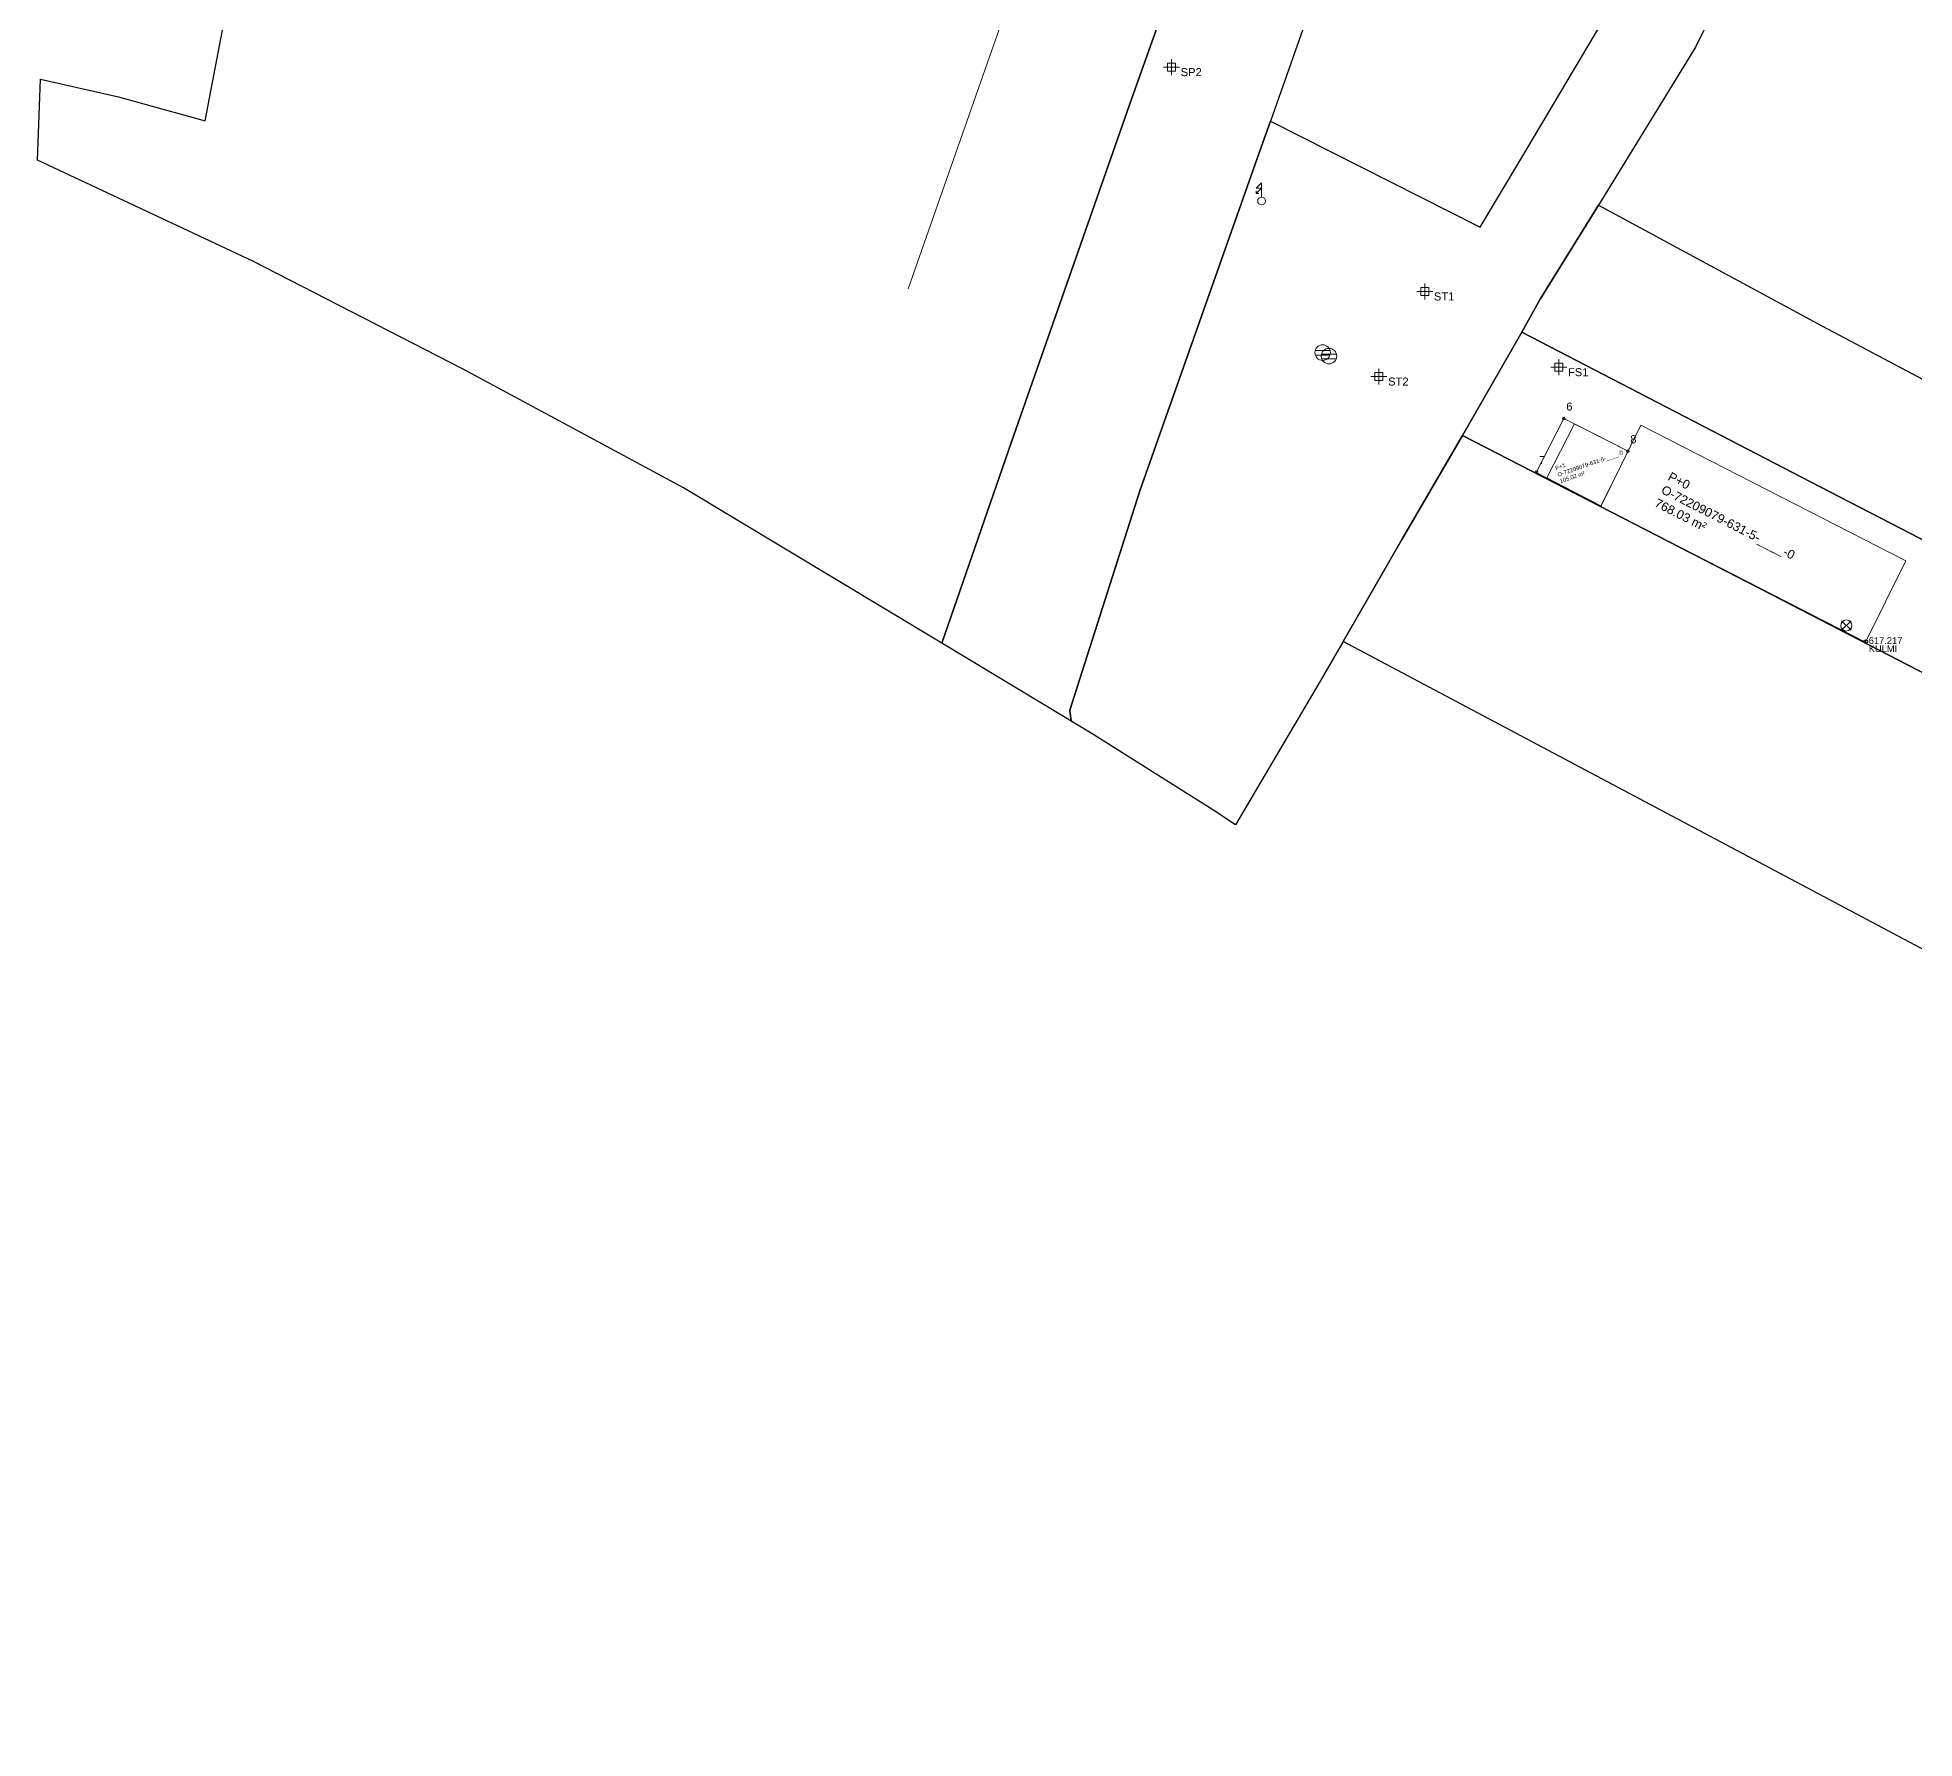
# Model space of a CAD drawing. Header units: metres. Extents: x 7512831 to 7514146, y 4700258 to 4702379.
# Drawn here: x 7513290.8 to 7513607.5, y 4700257.6 to 4700544.7 of the extents above; entities that cross this region are included whole.
import ezdxf

# ---------------------------------------------------------------- set-up
doc = ezdxf.new("R2010")
doc.units = ezdxf.units.M
doc.linetypes.add('DASHED', pattern=[0.75, 0.5, -0.25])
doc.layers.get('0').update_dxf_attribs({"lineweight": 0})
doc.layers.add('0-PARCELAT', color=7, linetype='Continuous')
doc.layers.add('Pikat kulm', color=85, linetype='Continuous')
for name, color, linetype, lineweight in [('Bunar', 5, 'Continuous', 0), ('emrat e rrugeve', 7, 'Continuous', 0), ('kati 0', 1, 'Continuous', 0), ('kati 1', 111, 'Continuous', 0), ('kati 1 pikat', 111, 'Continuous', 0), ('nga meha', 5, 'Continuous', 0), ('pikat rrjet', 7, 'Continuous', 0), ('Puset fekali', 30, 'Continuous', 0), ('Shtyll elektrike', 7, 'Continuous', 0)]:
    doc.layers.add(name, color=color, linetype=linetype, lineweight=lineweight)
doc.styles.get("Standard").update_dxf_attribs({"font": 'arial.ttf'})

# ---------------------------------------------------------------- blocks, each defined once
blk = doc.blocks.new('Settling Basin - PK ujrat e zeza')
at = {"color": 21, "lineweight": 0, "flags": 128}
for points in [[(-0.95, 0.27), (0.96, 0.27)], [(-0.95, -0.33), (0.96, -0.33)]]:
    blk.add_lwpolyline(points, dxfattribs=at)
at = {"color": 21, "lineweight": 0}
blk.add_circle((0, 0), 1, dxfattribs=at)
blk = doc.blocks.new('Puset_Kan_Atmosferik')
blk.add_blockref('Settling Basin - PK ujrat e zeza', (0, 0))
blk = doc.blocks.new('*U46', base_point=(7513508.751, 4700490.876, 606.612))
at = {"layer": 'Puset fekali', "color": 0, "linetype": 'ByBlock', "lineweight": -2, "xscale": 1.312499985891642, "yscale": 1.312499985891642, "zscale": 1.312499985891642}
blk.add_blockref('Puset_Kan_Atmosferik', (7513508.751, 4700490.876, 606.612), dxfattribs=at)
blk = doc.blocks.new('*U47', base_point=(7513508.749, 4700490.88, 606.611))
at = {"layer": 'Puset fekali', "color": 0, "linetype": 'ByBlock', "lineweight": -2, "xscale": 1.312499985891642, "yscale": 1.312499985891642, "zscale": 1.312499985891642}
blk.add_blockref('Puset_Kan_Atmosferik', (7513508.749, 4700490.88, 606.611), dxfattribs=at)
blk = doc.blocks.new('*U48', base_point=(7513507.681, 4700491.483, 606.547))
at = {"layer": 'Puset fekali', "color": 0, "linetype": 'ByBlock', "lineweight": -2, "xscale": 1.312499985891642, "yscale": 1.312499985891642, "zscale": 1.312499985891642}
blk.add_blockref('Puset_Kan_Atmosferik', (7513507.681, 4700491.483, 606.547), dxfattribs=at)
blk = doc.blocks.new('Pole electricity_ Shtyllë Elekrike Druri - tension i lartë')
at = {"color": 1, "linetype": 'ByBlock', "lineweight": 0, "flags": 128}
for points in [[(0, 0.5), (0, 2.35), (-0.7, 1.65), (0, 1.65), (-0.7, 0.95)], [(-0.35, 0.95), (-0.7, 0.95), (-0.7, 1.3)]]:
    blk.add_lwpolyline(points, dxfattribs=at)
at = {"color": 1, "linetype": 'ByBlock', "lineweight": 0}
blk.add_circle((0, 0), 0.5, dxfattribs=at)
blk = doc.blocks.new('Shtylle_Elekrike_Druri')
at = {"color": 1, "lineweight": 0}
blk.add_blockref('Pole electricity_ Shtyllë Elekrike Druri - tension i lartë', (0, 0), dxfattribs=at)
blk = doc.blocks.new('*U49', base_point=(7513497.38, 4700517.056, 606.11))
at = {"layer": 'Shtyll elektrike', "color": 0, "linetype": 'ByBlock', "lineweight": -2, "xscale": 1.315789469239342, "yscale": 1.315789469239342, "zscale": 1.315789469239342}
blk.add_blockref('Shtylle_Elekrike_Druri', (7513497.38, 4700517.056, 606.11), dxfattribs=at)
blk = doc.blocks.new('*U9')
at = {"color": 0, "linetype": 'ByBlock', "lineweight": -2}
blk.add_line((0, 0), (0, 0), dxfattribs=at)
blk.add_circle((0, 0), 0.5, dxfattribs=at)
blk = doc.blocks.new('*U50', base_point=(7513548.38, 4700480.33, 610.49))
at = {"layer": 'kati 1 pikat', "linetype": 'ByBlock', "insert": (7513548.79, 4700481.68, 610.49), "char_height": 1.35, "attachment_point": 7}
blk.add_mtext('6', dxfattribs=at)
blk = doc.blocks.new('*U51', base_point=(7513548.378, 4700480.333, 610.494))
at = {"layer": 'kati 1 pikat', "linetype": 'ByBlock', "lineweight": -2}
blk.add_blockref('*U50', (7513548.378, 4700480.333, 610.494), dxfattribs=at)
blk = doc.blocks.new('*U52', base_point=(7513548.378, 4700480.333, 610.494))
at = {"layer": 'kati 1 pikat', "linetype": 'ByBlock', "lineweight": -2}
blk.add_blockref('*U51', (7513548.378, 4700480.333, 610.494), dxfattribs=at)
at = {"layer": 'kati 1 pikat', "linetype": 'ByBlock', "lineweight": -2, "xscale": 0.4499999910000002, "yscale": 0.4499999910000002, "zscale": 0.4499999910000002, "rotation": 8.537736463e-07}
blk.add_blockref('*U9', (7513548.378, 4700480.333, 610.494), dxfattribs=at)
blk = doc.blocks.new('*U53', base_point=(7513543.78, 4700471.31, 610.48))
at = {"layer": 'kati 1 pikat', "linetype": 'ByBlock', "insert": (7513544.19, 4700472.66, 610.48), "char_height": 1.35, "attachment_point": 7}
blk.add_mtext('7', dxfattribs=at)
blk = doc.blocks.new('*U54', base_point=(7513543.779, 4700471.312, 610.484))
at = {"layer": 'kati 1 pikat', "linetype": 'ByBlock', "lineweight": -2}
blk.add_blockref('*U53', (7513543.779, 4700471.312, 610.484), dxfattribs=at)
blk = doc.blocks.new('*U55', base_point=(7513543.779, 4700471.312, 610.484))
at = {"layer": 'kati 1 pikat', "linetype": 'ByBlock', "lineweight": -2}
blk.add_blockref('*U54', (7513543.779, 4700471.312, 610.484), dxfattribs=at)
at = {"layer": 'kati 1 pikat', "linetype": 'ByBlock', "lineweight": -2, "xscale": 0.4499999910000002, "yscale": 0.4499999910000002, "zscale": 0.4499999910000002, "rotation": 8.537736463e-07}
blk.add_blockref('*U9', (7513543.779, 4700471.312, 610.484), dxfattribs=at)
blk = doc.blocks.new('*U56', base_point=(7513559.19, 4700474.82, 612.62))
at = {"layer": 'kati 1 pikat', "linetype": 'ByBlock', "insert": (7513559.6, 4700476.17, 612.62), "char_height": 1.35, "attachment_point": 7}
blk.add_mtext('8', dxfattribs=at)
blk = doc.blocks.new('*U57', base_point=(7513559.188, 4700474.818, 612.619))
at = {"layer": 'kati 1 pikat', "linetype": 'ByBlock', "lineweight": -2}
blk.add_blockref('*U56', (7513559.188, 4700474.818, 612.619), dxfattribs=at)
blk = doc.blocks.new('*U58', base_point=(7513559.188, 4700474.818, 612.619))
at = {"layer": 'kati 1 pikat', "linetype": 'ByBlock', "lineweight": -2}
blk.add_blockref('*U57', (7513559.188, 4700474.818, 612.619), dxfattribs=at)
at = {"layer": 'kati 1 pikat', "linetype": 'ByBlock', "lineweight": -2, "xscale": 0.4499999910000002, "yscale": 0.4499999910000002, "zscale": 0.4499999910000002, "rotation": 8.537736463e-07}
blk.add_blockref('*U9', (7513559.188, 4700474.818, 612.619), dxfattribs=at)
blk = doc.blocks.new('*U27')
at = {"color": 0, "linetype": 'ByBlock', "lineweight": -2}
blk.add_line((0, 0), (0, 0.5), dxfattribs=at)
blk.add_circle((0, 0), 0.5, dxfattribs=at)
blk = doc.blocks.new('*U59', base_point=(7513599.34, 4700442.71, 617.22))
at = {"layer": 'Pikat kulm', "linetype": 'ByBlock', "char_height": 1.125}
for s, insert, attachment_point in [('{\\fArial|b0|i0|c0|p34;\\C30;617.217}', (7513599.83, 4700442.86, 617.22), 4), ('{\\C55;KULMI}', (7513599.83, 4700442.06, 617.22), 1)]:
    blk.add_mtext(s, dxfattribs=dict(at, insert=insert, attachment_point=attachment_point))
blk = doc.blocks.new('*U60', base_point=(7513599.344, 4700442.709, 617.217))
at = {"color": 97, "linetype": 'ByBlock', "lineweight": -2}
blk.add_blockref('*U59', (7513599.344, 4700442.709, 617.217), dxfattribs=at)
blk = doc.blocks.new('*U61', base_point=(7513599.344, 4700442.709, 617.217))
at = {"color": 97, "linetype": 'ByBlock', "lineweight": -2, "xscale": 0.5999999880000003, "yscale": 0.5999999880000003, "zscale": 0.5999999880000003}
blk.add_blockref('*U27', (7513599.344, 4700442.709, 617.217), dxfattribs=at)
at = {"color": 97, "linetype": 'ByBlock', "lineweight": -2}
blk.add_blockref('*U60', (7513599.344, 4700442.709, 617.217), dxfattribs=at)
blk = doc.blocks.new('*U10')
at = {"color": 0, "linetype": 'ByBlock', "lineweight": -2}
for p, q in [((-1, 0), (1, 0)), ((0, -1), (0, 1))]:
    blk.add_line(p, q, dxfattribs=at)
blk.add_lwpolyline([(-0.5, -0.5), (-0.5, 0.5), (0.5, 0.5), (0.5, -0.5)], close=True, dxfattribs=at)
blk = doc.blocks.new('*U89', base_point=(7513524.91, 4700501.78, 606.65))
at = {"layer": 'pikat rrjet', "linetype": 'ByBlock', "insert": (7513526.45, 4700501.63, 606.65), "char_height": 1.35, "attachment_point": 1}
blk.add_mtext('{\\C137;ST1}', dxfattribs=at)
blk = doc.blocks.new('*U90', base_point=(7513524.908, 4700501.783, 606.653))
at = {"layer": 'pikat rrjet', "color": 93, "linetype": 'ByBlock', "lineweight": -2}
blk.add_blockref('*U89', (7513524.908, 4700501.783, 606.653), dxfattribs=at)
blk = doc.blocks.new('*U91', base_point=(7513524.908, 4700501.783, 606.653))
at = {"layer": 'pikat rrjet', "color": 93, "linetype": 'ByBlock', "lineweight": -2, "xscale": 1.35, "yscale": 1.35, "zscale": 1.35}
blk.add_blockref('*U10', (7513524.908, 4700501.783, 606.653), dxfattribs=at)
at = {"layer": 'pikat rrjet', "color": 93, "linetype": 'ByBlock', "lineweight": -2}
blk.add_blockref('*U90', (7513524.908, 4700501.783, 606.653), dxfattribs=at)
blk = doc.blocks.new('*U92', base_point=(7513517.19, 4700487.42, 606.77))
at = {"layer": 'pikat rrjet', "linetype": 'ByBlock', "insert": (7513518.73, 4700487.27, 606.77), "char_height": 1.35, "attachment_point": 1}
blk.add_mtext('{\\C137;ST2}', dxfattribs=at)
blk = doc.blocks.new('*U93', base_point=(7513517.192, 4700487.422, 606.773))
at = {"layer": 'pikat rrjet', "color": 93, "linetype": 'ByBlock', "lineweight": -2}
blk.add_blockref('*U92', (7513517.192, 4700487.422, 606.773), dxfattribs=at)
blk = doc.blocks.new('*U94', base_point=(7513517.192, 4700487.422, 606.773))
at = {"layer": 'pikat rrjet', "color": 93, "linetype": 'ByBlock', "lineweight": -2, "xscale": 1.35, "yscale": 1.35, "zscale": 1.35}
blk.add_blockref('*U10', (7513517.192, 4700487.422, 606.773), dxfattribs=at)
at = {"layer": 'pikat rrjet', "color": 93, "linetype": 'ByBlock', "lineweight": -2}
blk.add_blockref('*U93', (7513517.192, 4700487.422, 606.773), dxfattribs=at)
blk = doc.blocks.new('*U95', base_point=(7513547.55, 4700489, 607.12))
at = {"layer": 'pikat rrjet', "linetype": 'ByBlock', "insert": (7513549.09, 4700488.85, 607.12), "char_height": 1.35, "attachment_point": 1}
blk.add_mtext('{\\C137;FS1}', dxfattribs=at)
blk = doc.blocks.new('*U96', base_point=(7513547.55, 4700489.003, 607.116))
at = {"layer": 'pikat rrjet', "color": 93, "linetype": 'ByBlock', "lineweight": -2}
blk.add_blockref('*U95', (7513547.55, 4700489.003, 607.116), dxfattribs=at)
blk = doc.blocks.new('*U97', base_point=(7513547.55, 4700489.003, 607.116))
at = {"layer": 'pikat rrjet', "color": 93, "linetype": 'ByBlock', "lineweight": -2, "xscale": 1.35, "yscale": 1.35, "zscale": 1.35}
blk.add_blockref('*U10', (7513547.55, 4700489.003, 607.116), dxfattribs=at)
at = {"layer": 'pikat rrjet', "color": 93, "linetype": 'ByBlock', "lineweight": -2}
blk.add_blockref('*U96', (7513547.55, 4700489.003, 607.116), dxfattribs=at)
blk = doc.blocks.new('Marker Pnt')
at = {"flags": 128}
for points in [[(0.86, -0.86), (-0.86, 0.86)], [(0.86, 0.86), (-0.86, -0.86)]]:
    blk.add_lwpolyline(points, dxfattribs=at)
blk.add_circle((0, 0), 1)
blk = doc.blocks.new('*U125', base_point=(7513596.04, 4700445.41))
at = {"layer": 'Bunar', "linetype": 'ByBlock', "lineweight": -2, "xscale": 0.937499990625, "yscale": 0.937499990625, "zscale": 0.937499990625}
blk.add_blockref('Marker Pnt', (7513596.04, 4700445.41), dxfattribs=at)
blk = doc.blocks.new('*U156', base_point=(7513482.18, 4700539.64, 605.73))
at = {"layer": 'pikat rrjet', "linetype": 'ByBlock', "insert": (7513483.72, 4700539.49, 605.73), "char_height": 1.35, "attachment_point": 1}
blk.add_mtext('{\\C137;SP2}', dxfattribs=at)
blk = doc.blocks.new('*U157', base_point=(7513482.182, 4700539.638, 605.726))
at = {"layer": 'pikat rrjet', "color": 93, "linetype": 'ByBlock', "lineweight": -2}
blk.add_blockref('*U156', (7513482.182, 4700539.638, 605.726), dxfattribs=at)
blk = doc.blocks.new('*U158', base_point=(7513482.182, 4700539.638, 605.726))
at = {"layer": 'pikat rrjet', "color": 93, "linetype": 'ByBlock', "lineweight": -2, "xscale": 1.35, "yscale": 1.35, "zscale": 1.35}
blk.add_blockref('*U10', (7513482.182, 4700539.638, 605.726), dxfattribs=at)
at = {"layer": 'pikat rrjet', "color": 93, "linetype": 'ByBlock', "lineweight": -2}
blk.add_blockref('*U157', (7513482.182, 4700539.638, 605.726), dxfattribs=at)

msp = doc.modelspace()

# ---------------------------------------------------------------- linework, layer by layer
at = {"layer": '0-PARCELAT'}
for points in [[(7513503.4, 4700612.74), (7513475.45, 4700534.27), (7513455.16, 4700476.42), (7513443.45, 4700442.42), (7513442.58, 4700442.94), (7513399.81, 4700468.67), (7513381.81, 4700478.37), (7513362.52, 4700488.76), (7513327.17, 4700506.91), (7513290.84, 4700523.98), (7513291.36, 4700537.65), (7513304.51, 4700534.65), (7513319.1, 4700530.62), (7513326.16, 4700567.45)], [(7513512.13, 4700567.97), (7513503.73, 4700544.25), (7513498.86, 4700530.52), (7513497.3, 4700526.17), (7513476.84, 4700468.17), (7513465.02, 4700431.12), (7513465.25, 4700429.26), (7513464.52, 4700429.7), (7513443.45, 4700442.42), (7513455.16, 4700476.42), (7513475.45, 4700534.27), (7513503.4, 4700612.74)], [(7513575.24, 4700552.48), (7513570.6, 4700543.01), (7513554.25, 4700516.39), (7513544.37, 4700500.47), (7513541.27, 4700494.91), (7513531.28, 4700477.51), (7513520.99, 4700459.81), (7513511.12, 4700442.73), (7513507.24, 4700436.02), (7513493, 4700411.76), (7513489.18, 4700414.32), (7513468.63, 4700427.23), (7513465.25, 4700429.26), (7513465.02, 4700431.12), (7513476.84, 4700468.17), (7513497.3, 4700526.17), (7513498.86, 4700530.52), (7513498.86, 4700530.52), (7513534.25, 4700512.65), (7513541.12, 4700524.13), (7513555.85, 4700548.91)]]:
    msp.add_lwpolyline(points, dxfattribs=at)
for points in [[(7513554.25, 4700516.39), (7513591.94, 4700496), (7513609.02, 4700486.93), (7513645.54, 4700468.46), (7513653.39, 4700464.36), (7513685.02, 4700447.94), (7513729.3, 4700424.88), (7513770.73, 4700403.14), (7513817.95, 4700378.53), (7513819.43, 4700360.75), (7513820.36, 4700346.23), (7513652.29, 4700437.47), (7513591.66, 4700468.84), (7513541.27, 4700494.91), (7513544.37, 4700500.47), (7513554.25, 4700516.39)], [(7513591.66, 4700468.84), (7513652.29, 4700437.47), (7513642.6, 4700420.05), (7513583.42, 4700450.64), (7513531.28, 4700477.51), (7513541.27, 4700494.91), (7513591.66, 4700468.84)], [(7513859.83, 4700257.57), (7513511.12, 4700442.73), (7513520.99, 4700459.81), (7513531.28, 4700477.51), (7513583.42, 4700450.64), (7513642.6, 4700420.05), (7513712.24, 4700382.52), (7513759.41, 4700357.09), (7513821.42, 4700323.67), (7513821.58, 4700308.67), (7513821.58, 4700298.21), (7513865.48, 4700284.97), (7513866.43, 4700278.98), (7513865.48, 4700271.32), (7513859.83, 4700257.57)]]:
    msp.add_lwpolyline(points, close=True, dxfattribs=at)
at = {"layer": 'kati 0', "flags": 128}
for points in [[(7513559.21, 4700474.82), (7513554.65, 4700465.62), (7513545.5, 4700470.34), (7513550.16, 4700479.48)], [(7513561.39, 4700479.25), (7513554.63, 4700465.53), (7513599.31, 4700442.61), (7513606.07, 4700456.33)]]:
    msp.add_lwpolyline(points, close=True, dxfattribs=at)
at = {"layer": 'kati 1', "flags": 128}
msp.add_lwpolyline([(7513559.21, 4700474.82), (7513548.4, 4700480.38), (7513543.74, 4700471.24), (7513554.65, 4700465.62)], close=True, dxfattribs=at)
at = {"layer": 'nga meha', "linetype": 'Continuous', "flags": 128}
msp.add_lwpolyline([(7513533.83, 4700771.83), (7513508, 4700698.13), (7513479.87, 4700621.18), (7513451.87, 4700542.55), (7513437.73, 4700502.24)], dxfattribs=at)

# ---------------------------------------------------------------- block references
at = {"layer": 'Bunar'}
msp.add_blockref('*U125', (7513596.04, 4700445.41), dxfattribs=at)
at = {"layer": 'kati 1 pikat'}
for name, p in [('*U52', (7513548.38, 4700480.33, 610.49)), ('*U58', (7513559.19, 4700474.82, 612.62)), ('*U55', (7513543.78, 4700471.31, 610.48))]:
    msp.add_blockref(name, p, dxfattribs=at)
at = {"layer": 'Pikat kulm'}
msp.add_blockref('*U61', (7513599.34, 4700442.71, 617.22), dxfattribs=at)
at = {"layer": 'pikat rrjet'}
for name, p in [('*U158', (7513482.18, 4700539.64, 605.73)), ('*U91', (7513524.91, 4700501.78, 606.65)), ('*U94', (7513517.19, 4700487.42, 606.77)), ('*U97', (7513547.55, 4700489, 607.12))]:
    msp.add_blockref(name, p, dxfattribs=at)
at = {"layer": 'Puset fekali'}
for name, p in [('*U48', (7513507.68, 4700491.48, 606.55)), ('*U46', (7513508.75, 4700490.88, 606.61)), ('*U47', (7513508.75, 4700490.88, 606.61))]:
    msp.add_blockref(name, p, dxfattribs=at)
at = {"layer": 'Shtyll elektrike'}
msp.add_blockref('*U49', (7513497.38, 4700517.06, 606.11), dxfattribs=at)

# ---------------------------------------------------------------- texts
at = {"layer": 'emrat e rrugeve', "linetype": 'DASHED', "attachment_point": 1}
for s, width, insert, char_height, rotation in [('P+1\\PO-72209079-631-5-____-0\\P105.02 m²', 11.6722, (7513546.84, 4700472.28), 0.7, 19.1576), ('P+0\\PO-72209079-631-5-____-0\\P768.03 m²', 35.5316, (7513566.49, 4700471.39), 1.5, 333.0018)]:
    msp.add_mtext_dynamic_manual_height_columns(s, width=width, gutter_width=1, heights=[0], dxfattribs=dict(at, insert=insert, char_height=char_height, rotation=rotation))

doc.saveas('drawing.dxf')
